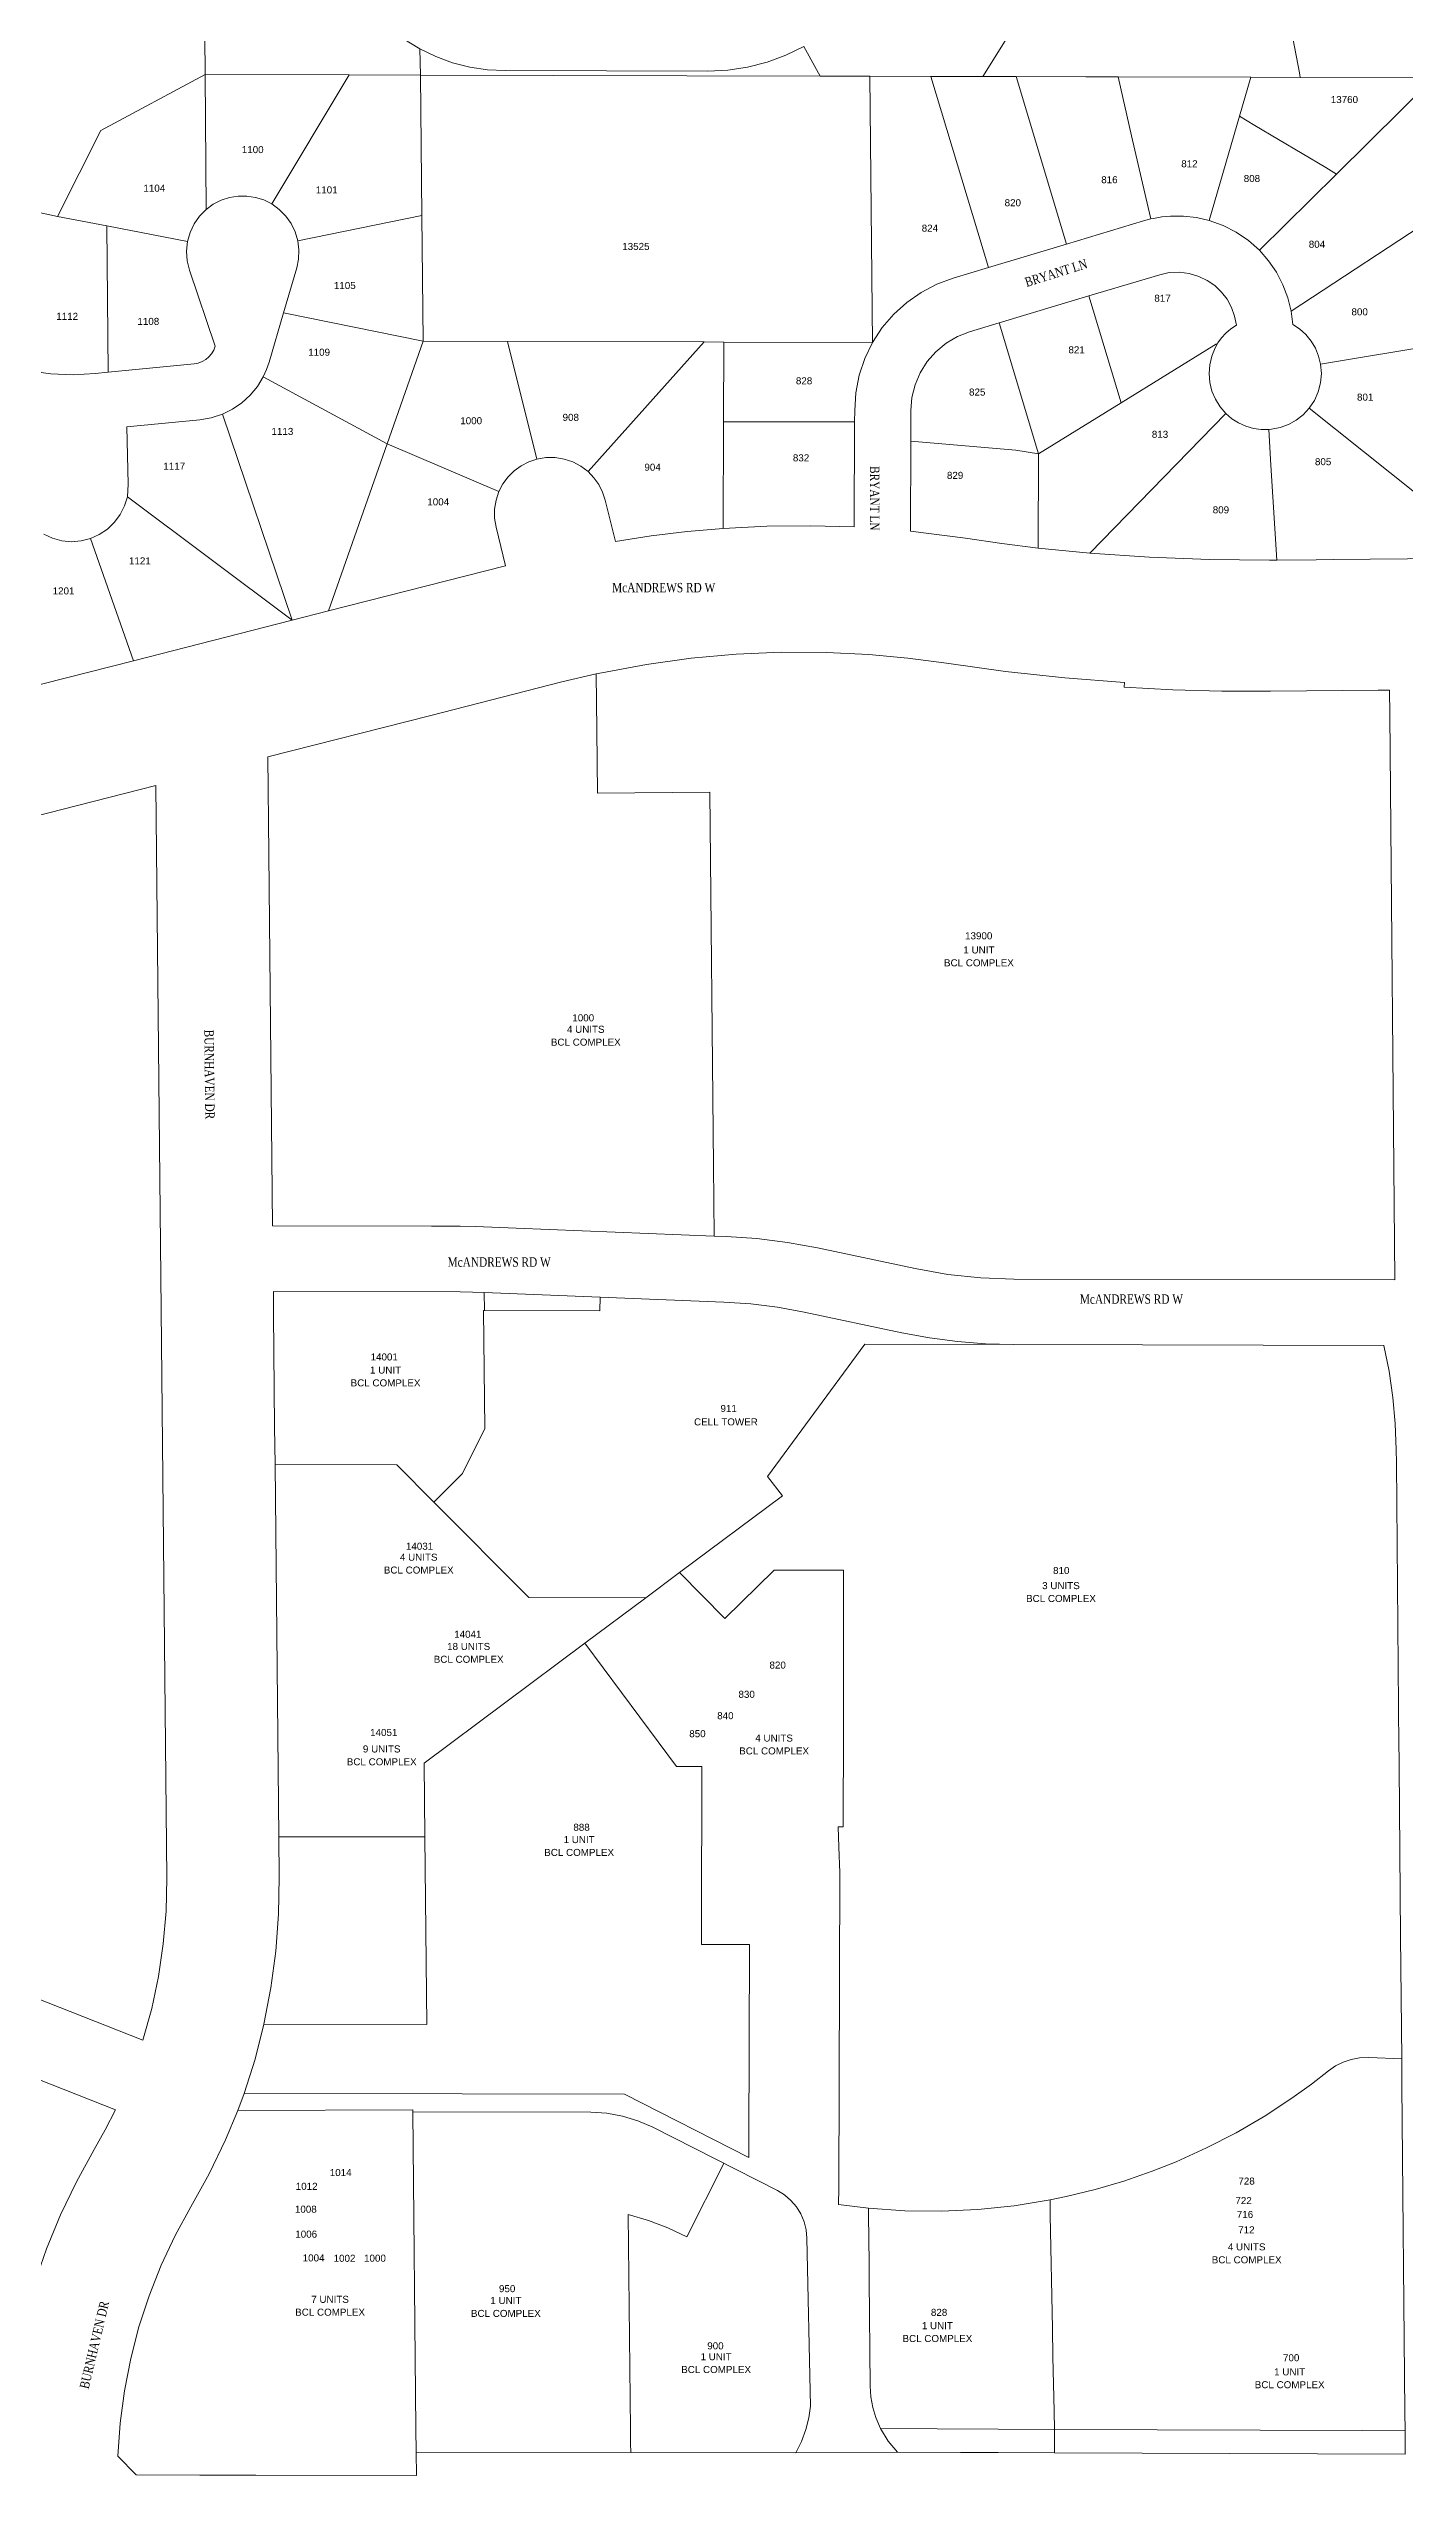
# Model space of a CAD drawing. Header units: feet. Extents: x 865220 to 5618803, y -2240498 to 1935234.
# Drawn here: x 2808155 to 2809603, y 965623 to 968212 of the extents above; entities that cross this region are included whole.
import ezdxf
from ezdxf.enums import TextEntityAlignment as Align

# ---------------------------------------------------------------- set-up
doc = ezdxf.new("R2010")
doc.units = ezdxf.units.FT
doc.header["$LTSCALE"] = 0.015
doc.header["$MEASUREMENT"] = 0
for name, color, linetype in [('Dakota County Addresses', 7, 'Continuous'), ('Dakota County Parcels', 7, 'Continuous'), ('STREET NAME', 7, 'Continuous')]:
    doc.layers.add(name, color=color, linetype=linetype)
doc.styles.add('Dimensions 100', font='arial.ttf')
doc.styles.get("Standard").update_dxf_attribs({"font": 'times.ttf'})

# ---------------------------------------------------------------- blocks, each defined once
blk = doc.blocks.new('ACMAP_ANN_TEMPLATE_Dakota County Addresses')
at = {"layer": 'Dakota County Addresses', "style": 'Dimensions 100'}
blk.add_attdef('DakotaCountyAddress', text='', height=50, dxfattribs=at).set_placement((0, 0), align=Align.CENTER)

msp = doc.modelspace()

# ---------------------------------------------------------------- linework, layer by layer
at = {"layer": 'Dakota County Parcels', "lineweight": 5}
for p, q in [((2808322.4, 968184.6), (2808321.3, 968286)), ((2809468.6, 968301.3), (2809490.2, 968186.4)), ((2809152.3, 968182.3), (2809188.7, 968240.2)), ((2808552.3, 968183.8), (2808551.6, 968211.8)), ((2808961.5, 968214.4), (2808978.9, 968182.7)), ((2808210.9, 968124.9), (2808322.4, 968184.6)), ((2808322.4, 968184.6), (2808476, 968184.1)), ((2808323.5, 968040.5), (2808322.4, 968184.6)), ((2808393.4, 968046.4), (2808476, 968184.1)), ((2808476, 968184.1), (2808552.3, 968183.8)), ((2808553.5, 968033.9), (2808552.3, 968183.8)), ((2808552.3, 968183.8), (2808978.9, 968182.7)), ((2808642.5, 968188.6), (2808858.7, 968188)), ((2808978.9, 968182.7), (2809031.9, 968182.6)), ((2809031.9, 968182.6), (2809097, 968182.4)), ((2809034.8, 967898.6), (2809031.9, 968182.6)), ((2809097, 968182.4), (2809158.3, 967978.5)), ((2809097, 968182.4), (2809152.3, 968182.3)), ((2809152.3, 968182.3), (2809187.9, 968182.2)), ((2809187.9, 968182.2), (2809241.6, 968003.6)), ((2809296.8, 968181.9), (2809438.3, 968181.5)), ((2809426.2, 968139.9), (2809438.3, 968181.5)), ((2809438.3, 968181.5), (2809491.1, 968181.4)), ((2809490.2, 968186.4), (2809491.1, 968181.4)), ((2809491.1, 968181.4), (2809633.7, 968181)), ((2809529.9, 968078.3), (2809633.7, 968181)), ((2809394, 968028.7), (2809426.2, 968139.9)), ((2808164.7, 968033), (2808210.9, 968124.9)), ((2809447.6, 967996.9), (2809529.9, 968078.3)), ((2808132.2, 968040.2), (2808164.7, 968033)), ((2808164.7, 968033), (2808217.4, 968022.9)), ((2808219, 967866.7), (2808217.4, 968022.9)), ((2808217.4, 968022.9), (2808303.6, 968006.3)), ((2808421.3, 968006.9), (2808553.5, 968033.9)), ((2808554.9, 967899.9), (2808553.5, 968033.9)), ((2809481.4, 967931.8), (2809642, 968037.1)), ((2808305.7, 967975.7), (2808333.2, 967894.5)), ((2808406.1, 967930.2), (2808420.1, 967978.1)), ((2809265.7, 967948.2), (2809300, 967834.3)), ((2808390.8, 967877.7), (2808406.1, 967930.2)), ((2808406.1, 967930.2), (2808554.9, 967899.9)), ((2809170, 967919.4), (2809211.9, 967779.9)), ((2808516.6, 967790.4), (2808554.9, 967899.9)), ((2808554.9, 967899.9), (2808644.9, 967899.6)), ((2808644.9, 967899.6), (2808676.4, 967774.2)), ((2808644.9, 967899.6), (2808854.9, 967899.1)), ((2808731, 967760.7), (2808854.9, 967899.1)), ((2808854.9, 967899.1), (2808875.8, 967899)), ((2808875.6, 967814), (2808875.8, 967899)), ((2808875.8, 967899), (2809034.8, 967898.6)), ((2809512.9, 967875.4), (2809643.3, 967897.2)), ((2808219, 967866.7), (2808310.6, 967875.8)), ((2808205.1, 967865.3), (2808219, 967866.7)), ((2808384.4, 967862), (2808516.6, 967790.4)), ((2808238.7, 967808.4), (2808316.5, 967816.1)), ((2808340.7, 967822.1), (2808415.3, 967602.2)), ((2809211.9, 967779.9), (2809300, 967834.3)), ((2809266.5, 967673.7), (2809411.8, 967822.6)), ((2809500.7, 967828.3), (2809644.9, 967713.7)), ((2808240.1, 967747.4), (2808238.7, 967808.4)), ((2808454.1, 967612.1), (2808516.6, 967790.4)), ((2808516.6, 967790.4), (2808635.9, 967739.5)), ((2808875.3, 967700.2), (2808875.6, 967814)), ((2808875.6, 967814), (2808995.8, 967813.9)), ((2808995.8, 967813.9), (2809015.5, 967813.7)), ((2809075.5, 967793.1), (2809187.6, 967783.8)), ((2809187.6, 967783.8), (2809211.9, 967779.9)), ((2809211.6, 967679.2), (2809211.9, 967779.9)), ((2808239.6, 967734), (2808240.1, 967747.4)), ((2808239.6, 967734), (2808415.3, 967602.2)), ((2808749.3, 967730.4), (2808760.2, 967686.3)), ((2808200, 967689.4), (2808245.8, 967559)), ((2809134, 967689.6), (2809075.2, 967697.1)), ((2808454.1, 967612.1), (2808643, 967660.2)), ((2809211.6, 967679.2), (2809266.5, 967673.7)), ((2809458.3, 967666.3), (2809466.3, 967666.4)), ((2808415.3, 967602.2), (2808454.1, 967612.1)), ((2808245.8, 967559), (2808415.3, 967602.2)), ((2808084.9, 967518), (2808245.8, 967559)), ((2809303.5, 967535.6), (2809303.2, 967530.7)), ((2808275.3, 966866.3), (2808269.7, 967425.8)), ((2808741, 967417.5), (2808861, 967418.6)), ((2808594.6, 966885.6), (2808395.2, 966886)), ((2808594.6, 966885.6), (2808607.8, 966885.3)), ((2808607.8, 966885.3), (2808620.2, 966884.8)), ((2808620.4, 966865.5), (2808620.2, 966884.8)), ((2808620.2, 966884.8), (2808743.9, 966879.8)), ((2808281.4, 966259.7), (2808275.3, 966866.3)), ((2808619.4, 966865.5), (2808620.4, 966865.5)), ((2808619.4, 966865.5), (2808620.7, 966739.7)), ((2808620.4, 966865.5), (2808743.7, 966865.2)), ((2808743.7, 966865.2), (2808743.9, 966879.8)), ((2808743.9, 966879.8), (2808875.8, 966874.6)), ((2808961.6, 966863.9), (2809065.8, 966841.8)), ((2809026.3, 966829.6), (2808922.4, 966688.6)), ((2809185.3, 966829.2), (2809026.3, 966829.6)), ((2809185.3, 966829.2), (2809322.9, 966828.9)), ((2809322.9, 966828.9), (2809580.4, 966828.2)), ((2808620.7, 966739.7), (2808596.9, 966691.5)), ((2808397, 966701.3), (2808526.9, 966701)), ((2808526.9, 966701), (2808566.5, 966661.2)), ((2808596.9, 966691.5), (2808566.5, 966661.2)), ((2808938.4, 966667.7), (2808922.4, 966688.6)), ((2808566.5, 966661.2), (2808668, 966559.2)), ((2808938.4, 966667.7), (2808828.7, 966585.9)), ((2808792.6, 966558.9), (2808828.7, 966585.9)), ((2808877, 966536.8), (2808828.7, 966585.9)), ((2808929.8, 966588.7), (2808877, 966536.8)), ((2809003.8, 966588.5), (2808929.8, 966588.7)), ((2809003.5, 966419.5), (2809003.8, 966588.5)), ((2808668, 966559.2), (2808792.6, 966558.9)), ((2808727.7, 966510.5), (2808792.6, 966558.9)), ((2808556.2, 966382.5), (2808727.7, 966510.5)), ((2808727.7, 966510.5), (2808825.6, 966379.2)), ((2809003.5, 966419.5), (2809003.3, 966314.6)), ((2808557, 966303.8), (2808556.2, 966382.5)), ((2808825.6, 966379.2), (2808852.6, 966379.2)), ((2808997.9, 966314.7), (2809003.3, 966314.6)), ((2808557, 966303.8), (2808401, 966304.1)), ((2808559, 966103.8), (2808557, 966303.8)), ((2808852.1, 966189.2), (2808903.2, 966189)), ((2807995.3, 966103.8), (2808226.6, 966012.7)), ((2808385, 966104.2), (2808559, 966103.8)), ((2809599.5, 966067), (2809564.4, 966068.5)), ((2808357.2, 966012.1), (2808363.9, 966030.2)), ((2808363.9, 966030.2), (2808596.8, 966029.7)), ((2808596.8, 966029.7), (2808770.1, 966029.3)), ((2808902.6, 965961.9), (2808770.1, 966029.3)), ((2808344.2, 965980.8), (2808357.2, 966012.1)), ((2808543.9, 966012.5), (2808357.2, 966012.1)), ((2808543.9, 966010.5), (2808543.9, 966012.5)), ((2808543.9, 966010.5), (2808733.9, 966010.1)), ((2808800.1, 965994.1), (2808933.1, 965926.5)), ((2808876.1, 965955.5), (2808836.5, 965877.3)), ((2809030.3, 965907.7), (2808998.5, 965911.6)), ((2808964.6, 965875.6), (2808968.3, 965696.6)), ((2809032.2, 965717.7), (2809031.1, 965831.7)), ((2809229, 965646.7), (2809228.8, 965671.7)), ((2808229.2, 965643.2), (2808248.8, 965623.2)), ((2808547.8, 965622.5), (2808547.6, 965647.5)), ((2808547.6, 965647.5), (2808776.6, 965647))]:
    msp.add_line(p, q, dxfattribs=at)
for points in [[(2808475.9, 968285.8), (2808487.6, 968267.8), (2808501.1, 968251.2), (2808516.4, 968236.2), (2808533.3, 968223), (2808551.6, 968211.8)], [(2808551.6, 968211.8), (2808568.7, 968203.6), (2808586.5, 968197.1), (2808604.9, 968192.4), (2808623.6, 968189.6), (2808642.5, 968188.6)], [(2808858.7, 968188), (2808880.1, 968189.1), (2808901.3, 968192.3), (2808922.1, 968197.6), (2808942.2, 968205), (2808961.5, 968214.4)], [(2809187.9, 968182.2), (2809262.5, 968182), (2809266.9, 968182), (2809280.8, 968181.9), (2809285.4, 968181.9), (2809296.8, 968181.9)], [(2809296.8, 968181.9), (2809311.2, 968119.2), (2809328.9, 968042.6), (2809331.7, 968030.4)], [(2809426.2, 968139.9), (2809442.6, 968130.2), (2809518.4, 968085.1), (2809529.9, 968078.3)], [(2808393.4, 968046.4), (2808385, 968050.6), (2808376.1, 968053.4), (2808366.8, 968054.8), (2808357.5, 968054.7), (2808348.2, 968053.2), (2808339.3, 968050.3), (2808331, 968046), (2808323.5, 968040.5)], [(2808323.5, 968040.5), (2808316.4, 968033.4), (2808310.6, 968025.1), (2808306.3, 968016), (2808303.6, 968006.3)], [(2808421.3, 968006.9), (2808418.5, 968016.5), (2808414.2, 968025.4), (2808408.4, 968033.5), (2808401.4, 968040.6), (2808393.4, 968046.4)], [(2809457.5, 967805.7), (2809460.4, 967805.9), (2809469.7, 967807.7), (2809478.5, 967810.9), (2809486.8, 967815.5), (2809494.3, 967821.3), (2809500.7, 967828.3), (2809506.3, 967836.6), (2809510.4, 967845.8), (2809512.9, 967855.5), (2809513.8, 967865.4), (2809512.9, 967875.4), (2809510.8, 967884.1), (2809507.4, 967892.4), (2809502.8, 967900.1), (2809497.2, 967907), (2809490.5, 967913), (2809483.1, 967917.9), (2809481.4, 967931.8), (2809477.9, 967946.3), (2809472.6, 967960.2), (2809465.8, 967973.4), (2809457.4, 967985.7), (2809447.6, 967996.9), (2809435.8, 968007.3), (2809422.8, 968016.2), (2809408.8, 968023.4), (2809394, 968028.7), (2809380.4, 968031.8), (2809366.5, 968033.4), (2809352.6, 968033.4), (2809343.4, 968032.5), (2809334.4, 968031), (2809331.7, 968030.4), (2809323.9, 968028.3), (2809241.6, 968003.6), (2809158.3, 967978.5), (2809120.9, 967967.3), (2809103.3, 967960.8), (2809086.7, 967952), (2809071.3, 967941.3), (2809057.3, 967928.6), (2809045.1, 967914.4), (2809034.8, 967898.6), (2809026.6, 967881.5), (2809020.5, 967863.5), (2809016.8, 967844.9), (2809015.6, 967826), (2809015.5, 967813.7), (2809015.2, 967701.7)], [(2808303.6, 968006.3), (2808302.5, 967996), (2808303.2, 967985.7), (2808305.7, 967975.7)], [(2808420.1, 967978.1), (2808422, 967987.6), (2808422.4, 967997.3), (2808421.3, 968006.9)], [(2809411.8, 967822.6), (2809405.6, 967829.8), (2809400.6, 967837.9), (2809396.8, 967846.6), (2809394.6, 967855.8), (2809393.8, 967865.3), (2809394.5, 967874.8), (2809396.7, 967884), (2809400.3, 967892.8), (2809403.3, 967898.1), (2809407.3, 967903.5), (2809411.8, 967908.4), (2809417.1, 967913.1), (2809423, 967917.1), (2809421.1, 967926.7), (2809417.8, 967936), (2809413, 967944.6), (2809407, 967952.4), (2809399.9, 967959.2), (2809391.9, 967964.8), (2809383, 967969.1), (2809372.6, 967972.2), (2809361.8, 967973.6), (2809351.4, 967973.1), (2809341.2, 967970.9), (2809265.7, 967948.2), (2809170, 967919.4), (2809138.2, 967909.9), (2809125.2, 967904.8), (2809113.1, 967897.7), (2809102.3, 967888.7), (2809093, 967878.2), (2809085.6, 967866.3), (2809080.1, 967853.4), (2809076.7, 967839.8), (2809075.6, 967825.8), (2809075.5, 967793.1), (2809075.2, 967697.1)], [(2808310.6, 967875.8), (2808315, 967876.6), (2808319.1, 967878.1), (2808323, 967880.3), (2808326.4, 967883.2), (2808329.3, 967886.6), (2808331.6, 967890.4), (2808333.2, 967894.5)], [(2809300, 967834.3), (2809399.1, 967895.4), (2809401.7, 967897.1)], [(2808134, 967868.3), (2808157.6, 967865.1), (2808181.4, 967864.1), (2808205.1, 967865.3)], [(2808384.4, 967862), (2808388, 967869.7), (2808390.8, 967877.7)], [(2808340.7, 967822.1), (2808351.6, 967827.5), (2808361.5, 967834.3), (2808370.4, 967842.4), (2808378.1, 967851.7), (2808384.4, 967862)], [(2808316.5, 967816.1), (2808328.8, 967818.2), (2808340.7, 967822.1)], [(2809411.8, 967822.6), (2809418.3, 967817.2), (2809425.4, 967812.7), (2809433.1, 967809.2), (2809441.3, 967806.9), (2809449.4, 967805.7), (2809457.5, 967805.7)], [(2809457.5, 967805.7), (2809459.9, 967767.7), (2809466.3, 967666.4)], [(2808676.4, 967774.2), (2808667.7, 967771.2), (2808659.5, 967767), (2808652.1, 967761.6), (2808645.6, 967755.1), (2808640.1, 967747.7), (2808635.9, 967739.5), (2808632.8, 967730.3), (2808631.3, 967720.8), (2808631.3, 967711.1), (2808632.8, 967701.6), (2808643, 967660.2)], [(2808731, 967760.7), (2808723.3, 967766.6), (2808714.7, 967771.1), (2808705.4, 967774.2), (2808695.8, 967775.8), (2808686, 967775.8), (2808676.4, 967774.2)], [(2808749.3, 967730.4), (2808746.5, 967738.9), (2808742.4, 967746.9), (2808737.3, 967754.2), (2808731, 967760.7)], [(2808200, 967689.4), (2808209.4, 967693.7), (2808218, 967699.5), (2808225.5, 967706.7), (2808231.7, 967715), (2808236.4, 967724.2), (2808239.6, 967734)], [(2808150, 967694.1), (2808159.4, 967689.7), (2808169.4, 967687), (2808179.7, 967686), (2808190, 967686.8), (2808200, 967689.4)], [(2808875.3, 967700.2), (2808836.8, 967696.9), (2808798.4, 967692.2), (2808760.2, 967686.3)], [(2809015.2, 967701.7), (2808968.6, 967703), (2808921.9, 967702.6), (2808875.3, 967700.2)], [(2809134, 967689.6), (2809172.8, 967684.1), (2809211.6, 967679.2)], [(2809266.5, 967673.7), (2809330.3, 967669.3), (2809394.3, 967666.8), (2809458.3, 967666.3)], [(2809466.3, 967666.4), (2809508.1, 967666.7), (2809526.3, 967666.9), (2809645.3, 967667.9)], [(2809030.6, 967565.6), (2808985.6, 967567.8), (2808937.4, 967568), (2808889.2, 967565.9), (2808841.1, 967561.6), (2808793.3, 967555), (2808745.9, 967546.2), (2808739.8, 967544.9), (2808703.1, 967536.3), (2808563.2, 967500.6), (2808389.4, 967456.3)], [(2809030.6, 967565.6), (2809072.2, 967561.8), (2809113.6, 967556.3)], [(2809113.6, 967556.3), (2809176.7, 967547.5), (2809240, 967540.6), (2809303.5, 967535.6)], [(2808739.8, 967544.9), (2808740.4, 967484.9), (2808741, 967417.5)], [(2809303.2, 967530.7), (2809355.3, 967528), (2809407.4, 967526.5), (2809459.6, 967526.4)], [(2809459.6, 967526.4), (2809574.5, 967527.4), (2809586.6, 967527.5)], [(2809592.2, 966898.2), (2809586.8, 967501.5), (2809586.6, 967527.5)], [(2808394.4, 966956), (2808390.5, 967352.5), (2808389.4, 967456.3)], [(2808269.7, 967425.8), (2808071.7, 967375.3), (2808039.4, 967365.9), (2808007.8, 967354.3), (2807977.1, 967340.6), (2807947.3, 967324.9), (2807918.7, 967307.2), (2807891.3, 967287.6), (2807865.3, 967266.2), (2807840.8, 967243.1), (2807818, 967218.4), (2807796.8, 967192.2), (2807777.5, 967164.6), (2807760.1, 967135.8), (2807744.7, 967105.9), (2807632, 966867.8), (2807588.3, 966775.6), (2807571.3, 966742.3), (2807552.4, 966710), (2807531.7, 966678.8), (2807509.3, 966648.9)], [(2808861, 967418.6), (2808864.9, 967020.2), (2808865.6, 966945)], [(2808865.6, 966945), (2808654.2, 966953.5), (2808611, 966955.2), (2808594.7, 966955.6), (2808568.5, 966955.6), (2808564, 966955.6), (2808394.4, 966956)], [(2808865.6, 966945), (2808878.6, 966944.5), (2808911.3, 966942.3), (2808943.8, 966938.2), (2808976, 966932.3), (2809080.3, 966910.3), (2809115.1, 966904.2), (2809150.2, 966900.5), (2809185.5, 966899.2), (2809592.2, 966898.2)], [(2808363.9, 966030.2), (2808375.6, 966066.9), (2808385, 966104.2), (2808392.5, 966142.9), (2808397.8, 966182.1), (2808400.7, 966221.5), (2808401.4, 966261), (2808401, 966304.1), (2808397, 966701.3), (2808396.5, 966741.3), (2808395.4, 966862.1), (2808395.2, 966886)], [(2808875.8, 966874.6), (2808904.6, 966872.6), (2808933.2, 966869), (2808961.6, 966863.9)], [(2809065.8, 966841.8), (2809095.4, 966836.4), (2809125.2, 966832.4), (2809155.2, 966830), (2809185.3, 966829.2)], [(2809603.2, 965645.3), (2809603, 965670.3), (2809603, 965670.3), (2809602.8, 965690.3), (2809599.7, 966038.9), (2809599.7, 966045.2), (2809599.5, 966059.7), (2809599.5, 966067), (2809598.3, 966197.5), (2809596.7, 966379.5), (2809596.6, 966389.5), (2809596.5, 966399.5), (2809593.8, 966703.4), (2809593.6, 966716.9), (2809592.6, 966745), (2809590.1, 966772.9), (2809586, 966800.7), (2809580.4, 966828.2)], [(2808255.9, 966087.1), (2808024.7, 966178.2), (2807990.3, 966193), (2807956.9, 966210), (2807924.7, 966229.1), (2807893.8, 966250.1), (2807864.2, 966273.1), (2807836.2, 966297.9), (2807809.8, 966324.5), (2807785.1, 966352.6), (2807762.2, 966382.3), (2807751.5, 966397.2), (2807733, 966422.8), (2807707.6, 966456.2), (2807680.5, 966488.2), (2807651.7, 966518.7), (2807621.3, 966547.7), (2807509.3, 966648.9)], [(2808852.1, 966189.2), (2808852.2, 966209.2), (2808852.6, 966379.2)], [(2808997.9, 966314.7), (2808998.6, 966293), (2808999.6, 966265.8)], [(2808999.6, 966265.8), (2808998.6, 965929.1), (2808998.5, 965911.6)], [(2808255.9, 966087.1), (2808265.3, 966120.9), (2808272.6, 966155.1), (2808277.7, 966189.8), (2808280.7, 966224.7), (2808281.4, 966259.7)], [(2808903.2, 966189), (2808902.7, 965977.8), (2808902.6, 965961.9)], [(2809521.3, 966054.3), (2809503.3, 966040.2), (2809484.8, 966026.8), (2809454.4, 966006.7), (2809422.9, 965988.3), (2809391.2, 965972), (2809358.8, 965957.3), (2809333.1, 965947.1), (2809303, 965936.7), (2809272.4, 965927.7), (2809241.5, 965920.2), (2809224.1, 965916.6)], [(2809564.4, 966068.5), (2809554.5, 966068.1), (2809545.5, 966066.4), (2809536.9, 966063.5), (2809528.8, 966059.5), (2809521.3, 966054.3)], [(2808203.9, 965970.2), (2808215.7, 965991.2), (2808226.6, 966012.7)], [(2808547.6, 965647.5), (2808547.3, 965672.5), (2808543.9, 966010.5)], [(2808800.1, 965994.1), (2808784.3, 966001), (2808767.9, 966006), (2808751, 966009), (2808733.9, 966010.1)], [(2808307.2, 965909.2), (2808326.7, 965944.5), (2808344.2, 965980.8)], [(2808203.9, 965970.2), (2808185, 965935.9), (2808168, 965900.5), (2808153.1, 965864.2), (2808140.3, 965827.2), (2808129.6, 965789.4), (2808121.1, 965751.2), (2808114.8, 965712.4), (2808110.7, 965673.4), (2808109.3, 965648.5), (2808108.8, 965623.5)], [(2808964.6, 965875.6), (2808963.8, 965884.6), (2808961.7, 965893.3), (2808958.2, 965901.6), (2808953.4, 965909.2), (2808947.6, 965916), (2808940.7, 965921.8), (2808933.1, 965926.5)], [(2808307.2, 965909.2), (2808290.4, 965878.5), (2808275.5, 965846.9), (2808262.6, 965814.3), (2808251.7, 965781.1), (2808242.9, 965747.2), (2808236.2, 965712.9), (2808231.6, 965678.2), (2808229.2, 965643.2)], [(2808836.5, 965877.3), (2808816.2, 965886.7), (2808795.4, 965894.6), (2808774, 965901)], [(2808776.6, 965647), (2808776.5, 965657), (2808776.3, 965672), (2808774, 965901)], [(2809224.1, 965916.6), (2809185.7, 965910.3), (2809147, 965906.3), (2809108.1, 965904.5), (2809069.1, 965905), (2809030.3, 965907.7)], [(2809031.1, 965831.7), (2809030.9, 965849.1), (2809030.4, 965900.7), (2809030.3, 965907.7)], [(2809228.8, 965671.7), (2809228.4, 965691.1), (2809227.2, 965749.2), (2809226.6, 965779.5), (2809224.4, 965900.2), (2809224.1, 965916.6)], [(2809032.2, 965717.7), (2809033, 965706.4), (2809035, 965695.2), (2809038.2, 965684.3), (2809043.3, 965672.5), (2809051.4, 965659.2), (2809061.4, 965647.4)], [(2808963.3, 965671.6), (2808966.7, 965684), (2808968.3, 965696.6)], [(2808952.8, 965646.7), (2808959, 965658.8), (2808963.3, 965671.6)], [(2809043.3, 965672.5), (2809043.3, 965672.5), (2809103.6, 965672.2), (2809168.6, 965672), (2809228.8, 965671.7)], [(2809228.8, 965671.7), (2809558, 965670.4), (2809603, 965670.3)], [(2808776.6, 965647), (2808952.8, 965646.7), (2809061.4, 965647.4), (2809128.6, 965647.1), (2809168.6, 965647), (2809229, 965646.7), (2809603.2, 965645.3)], [(2808248.8, 965623.2), (2808316.6, 965623), (2808376.6, 965622.9), (2808547.8, 965622.5)]]:
    msp.add_lwpolyline(points, dxfattribs=at)

# ---------------------------------------------------------------- block references
at = {"layer": 'Dakota County Addresses', "lineweight": 5, "xscale": 0.15, "yscale": 0.15, "zscale": 0.15}
for p, values in [((2809538.3, 968154), {'DakotaCountyAddress': '13760'}), ((2808373.1, 968100.6), {'DakotaCountyAddress': '1100'}), ((2809287.5, 968068.5), {'DakotaCountyAddress': '816'}), ((2809372.9, 968085.5), {'DakotaCountyAddress': '812'}), ((2809439.6, 968069.8), {'DakotaCountyAddress': '808'}), ((2808268.1, 968059.4), {'DakotaCountyAddress': '1104'}), ((2808452.1, 968057.6), {'DakotaCountyAddress': '1101'}), ((2809184.4, 968043.9), {'DakotaCountyAddress': '820'}), ((2809095.9, 968016.8), {'DakotaCountyAddress': '824'}), ((2808782.1, 967997.3), {'DakotaCountyAddress': '13525'}), ((2809509, 967999.6), {'DakotaCountyAddress': '804'}), ((2808471.4, 967955.6), {'DakotaCountyAddress': '1105'}), ((2809344.2, 967942), {'DakotaCountyAddress': '817'}), ((2808175.1, 967922.7), {'DakotaCountyAddress': '1112'}), ((2808261.7, 967917.3), {'DakotaCountyAddress': '1108'}), ((2809554.6, 967927.5), {'DakotaCountyAddress': '800'}), ((2809252.5, 967887), {'DakotaCountyAddress': '821'}), ((2808444, 967884.4), {'DakotaCountyAddress': '1109'}), ((2808961.6, 967853.9), {'DakotaCountyAddress': '828'}), ((2809146.4, 967841.9), {'DakotaCountyAddress': '825'}), ((2809560.5, 967836.5), {'DakotaCountyAddress': '801'}), ((2808606.3, 967811.3), {'DakotaCountyAddress': '1000'}), ((2808712.6, 967814.9), {'DakotaCountyAddress': '908'}), ((2808404.8, 967799.9), {'DakotaCountyAddress': '1113'}), ((2809341.5, 967796.8), {'DakotaCountyAddress': '813'}), ((2808289.4, 967762.8), {'DakotaCountyAddress': '1117'}), ((2808799.9, 967761.7), {'DakotaCountyAddress': '904'}), ((2808958.4, 967771.7), {'DakotaCountyAddress': '832'}), ((2809515.6, 967767.6), {'DakotaCountyAddress': '805'}), ((2809122.8, 967753), {'DakotaCountyAddress': '829'}), ((2808571.1, 967724.7), {'DakotaCountyAddress': '1004'}), ((2809406.5, 967716.2), {'DakotaCountyAddress': '809'}), ((2808252.7, 967661.8), {'DakotaCountyAddress': '1121'}), ((2808171.2, 967629.7), {'DakotaCountyAddress': '1201'}), ((2809148.2, 967246.6), {'DakotaCountyAddress': '1 UNIT'}), ((2809148, 967261.7), {'DakotaCountyAddress': '13900'}), ((2809148.2, 967232.9), {'DakotaCountyAddress': 'BCL COMPLEX'}), ((2808728.6, 967161.9), {'DakotaCountyAddress': '4 UNITS'}), ((2808725.9, 967174.2), {'DakotaCountyAddress': '1000'}), ((2808728.6, 967148.2), {'DakotaCountyAddress': 'BCL COMPLEX'}), ((2808514.9, 966798.3), {'DakotaCountyAddress': '1 UNIT'}), ((2808513.5, 966812.3), {'DakotaCountyAddress': '14001'}), ((2808514.9, 966784.6), {'DakotaCountyAddress': 'BCL COMPLEX'}), ((2808881.1, 966757.3), {'DakotaCountyAddress': '911'}), ((2808878.2, 966743), {'DakotaCountyAddress': 'CELL TOWER'}), ((2808550.3, 966598.6), {'DakotaCountyAddress': '4 UNITS'}), ((2808551.2, 966610.3), {'DakotaCountyAddress': '14031'}), ((2808550.3, 966584.9), {'DakotaCountyAddress': 'BCL COMPLEX'}), ((2809235.8, 966568.3), {'DakotaCountyAddress': '3 UNITS'}), ((2809236.1, 966584.4), {'DakotaCountyAddress': '810'}), ((2809235.8, 966554.6), {'DakotaCountyAddress': 'BCL COMPLEX'}), ((2808602.7, 966516.4), {'DakotaCountyAddress': '14041'}), ((2808603.6, 966489.7), {'DakotaCountyAddress': 'BCL COMPLEX'}), ((2808603.6, 966503.4), {'DakotaCountyAddress': '18 UNITS'}), ((2808933.4, 966483.5), {'DakotaCountyAddress': '820'}), ((2808900.3, 966452.3), {'DakotaCountyAddress': '830'}), ((2808513, 966411.6), {'DakotaCountyAddress': '14051'}), ((2808847.8, 966410.3), {'DakotaCountyAddress': '850'}), ((2808877.6, 966429.5), {'DakotaCountyAddress': '840'}), ((2808510.8, 966394), {'DakotaCountyAddress': '9 UNITS'}), ((2808929.6, 966391.9), {'DakotaCountyAddress': 'BCL COMPLEX'}), ((2808929.6, 966405.6), {'DakotaCountyAddress': '4 UNITS'}), ((2808510.8, 966380.3), {'DakotaCountyAddress': 'BCL COMPLEX'}), ((2808724.1, 966310.4), {'DakotaCountyAddress': '888'}), ((2808721.5, 966283.6), {'DakotaCountyAddress': 'BCL COMPLEX'}), ((2808721.5, 966297.3), {'DakotaCountyAddress': '1 UNIT'}), ((2808430.7, 965927.3), {'DakotaCountyAddress': '1012'}), ((2808467, 965942), {'DakotaCountyAddress': '1014'}), ((2809433.9, 965932.9), {'DakotaCountyAddress': '728'}), ((2808429.8, 965902.9), {'DakotaCountyAddress': '1008'}), ((2809430.7, 965912.1), {'DakotaCountyAddress': '722'}), ((2809432.2, 965897.3), {'DakotaCountyAddress': '716'}), ((2808430.2, 965876.3), {'DakotaCountyAddress': '1006'}), ((2809433.7, 965880.9), {'DakotaCountyAddress': '712'}), ((2808438.1, 965850.9), {'DakotaCountyAddress': '1004'}), ((2808471.1, 965850.5), {'DakotaCountyAddress': '1002'}), ((2808503.6, 965850.6), {'DakotaCountyAddress': '1000'}), ((2809434, 965848.9), {'DakotaCountyAddress': 'BCL COMPLEX'}), ((2809434, 965862.7), {'DakotaCountyAddress': '4 UNITS'}), ((2808644.7, 965818.1), {'DakotaCountyAddress': '950'}), ((2808455.7, 965793), {'DakotaCountyAddress': 'BCL COMPLEX'}), ((2808455.7, 965806.7), {'DakotaCountyAddress': '7 UNITS'}), ((2808643.3, 965791.7), {'DakotaCountyAddress': 'BCL COMPLEX'}), ((2808643.3, 965805.5), {'DakotaCountyAddress': '1 UNIT'}), ((2809105.7, 965792.8), {'DakotaCountyAddress': '828'}), ((2809103.9, 965764.9), {'DakotaCountyAddress': 'BCL COMPLEX'}), ((2809103.9, 965778.6), {'DakotaCountyAddress': '1 UNIT'}), ((2808867.7, 965745.5), {'DakotaCountyAddress': '1 UNIT'}), ((2808867, 965757.1), {'DakotaCountyAddress': '900'}), ((2809481.5, 965744.4), {'DakotaCountyAddress': '700'}), ((2808867.7, 965731.8), {'DakotaCountyAddress': 'BCL COMPLEX'}), ((2809479.9, 965715.6), {'DakotaCountyAddress': 'BCL COMPLEX'}), ((2809479.9, 965729.3), {'DakotaCountyAddress': '1 UNIT'})]:
    msp.add_blockref('ACMAP_ANN_TEMPLATE_Dakota County Addresses', p, dxfattribs=at).add_auto_attribs(values)

# ---------------------------------------------------------------- texts
at = {"layer": 'STREET NAME', "lineweight": 5, "ltscale": 40, "width": 0.8}
for s, rotation, p in [('BRYANT LN ', 17.3824, (2809199.2, 967957.7)), ('BRYANT LN ', 270, (2809032, 967766.7)), ('BURNHAVEN DR', 270.5909, (2808321.5, 967165.3)), ('BURNHAVEN DR', 76.6322, (2808197.9, 965714.2))]:
    msp.add_text(s, height=10, rotation=rotation, dxfattribs=at).set_placement(p)
for p in [(2808756.7, 967632), (2808581.1, 966912.3), (2809255.9, 966872.8)]:
    msp.add_text('McANDREWS RD W ', height=10, dxfattribs=at).set_placement(p)

doc.saveas('drawing.dxf')
